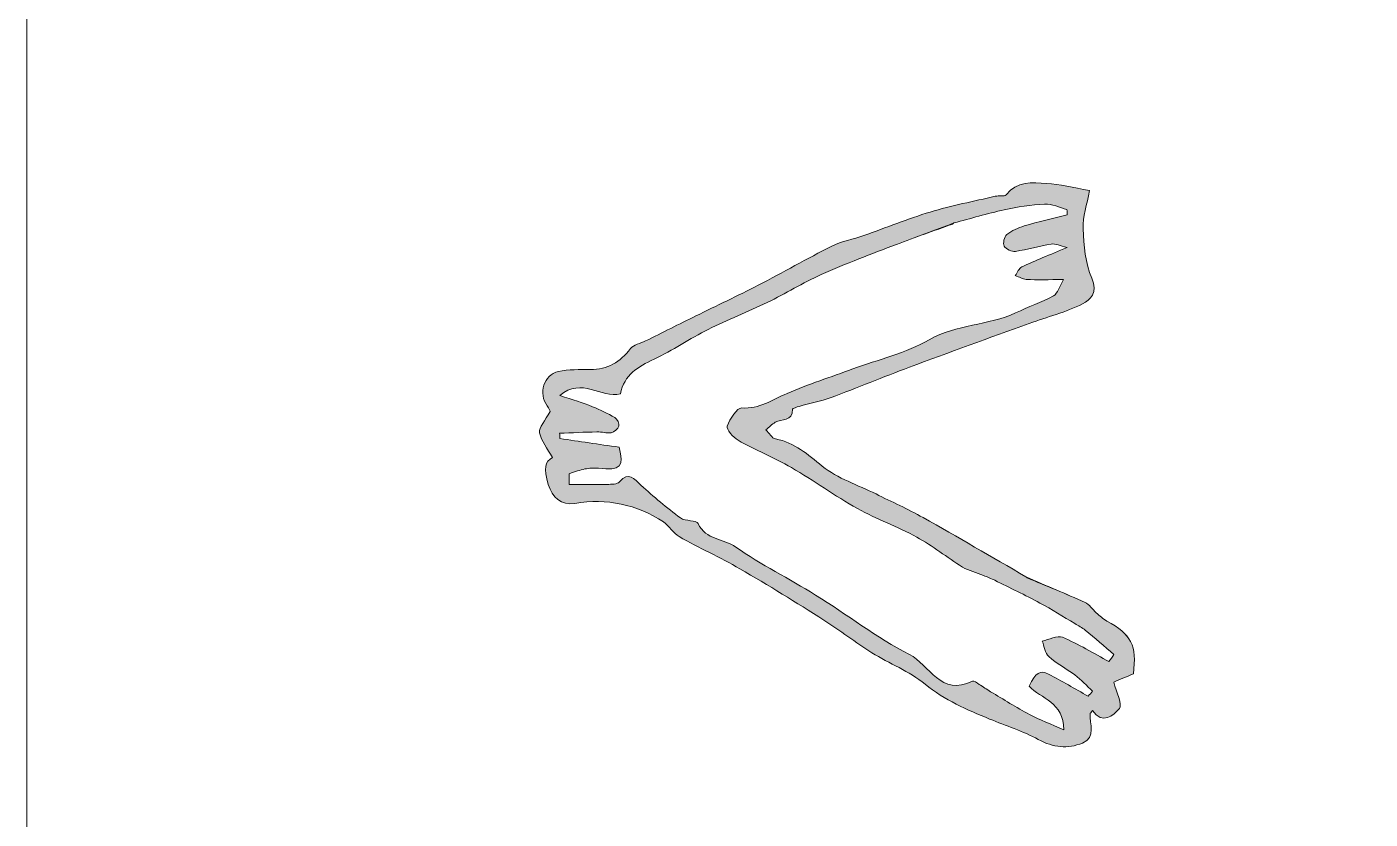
# Model space of a CAD drawing. Header units: inches. Extents: x 2.8 to 15.2, y 2.3 to 21.7.
# Drawn here: x 2.778 to 6.453, y 6.005 to 8.173 of the extents above; entities that cross this region are included whole.
import ezdxf

# ---------------------------------------------------------------- set-up
doc = ezdxf.new("R2010")
doc.units = ezdxf.units.IN
doc.header["$MEASUREMENT"] = 0
doc.layers.add('Layer 1', color=7, linetype='Continuous')

# ---------------------------------------------------------------- blocks, each defined once
blk = doc.blocks.new('block 2')
at = {"layer": 'Layer 1', "lineweight": 0}
blk.add_open_spline([(2.7778, 21.7431), (6.9259, 21.7431), (11.0741, 21.7431), (15.2222, 21.7431), (15.2222, 15.2477), (15.2222, 8.7523), (15.2222, 2.2569), (11.0741, 2.2569), (6.9259, 2.2569), (2.7778, 2.2569), (2.7778, 8.7523), (2.7778, 15.2477), (2.7778, 21.7431)], degree=3, knots=[0, 0, 0, 0, 1, 1, 1, 2, 2, 2, 3, 3, 3, 4, 4, 4, 4], dxfattribs=at)
blk = doc.blocks.new('block 25')
at = {"layer": 'Layer 1', "lineweight": 0}
blk.add_open_spline([(4.2162, 6.994), (4.1952, 6.9825), (4.1905, 6.9652), (4.2044, 6.9209), (4.2157, 6.8851), (4.2392, 6.8629), (4.2774, 6.8689), (4.3652, 6.8829), (4.4458, 6.8665), (4.5197, 6.818), (4.5358, 6.8074), (4.546, 6.7873), (4.5625, 6.7779), (4.6172, 6.7471), (4.6746, 6.7212), (4.7288, 6.6897), (4.8064, 6.6447), (4.8827, 6.5974), (4.9584, 6.5495), (5.0031, 6.5212), (5.0447, 6.4882), (5.0895, 6.4602), (5.1374, 6.4303), (5.1921, 6.4096), (5.2352, 6.3743), (5.2889, 6.3303), (5.3498, 6.3045), (5.4119, 6.2786), (5.4563, 6.26), (5.5032, 6.246), (5.5451, 6.2229), (5.5857, 6.2005), (5.6255, 6.196), (5.6658, 6.2131), (5.7034, 6.229), (5.685, 6.2653), (5.687, 6.2937), (5.6871, 6.2949), (5.6887, 6.296), (5.6937, 6.3022), (5.7201, 6.2617), (5.7507, 6.2886), (5.767, 6.3075), (5.7762, 6.3182), (5.7582, 6.3523), (5.7515, 6.3796), (5.7661, 6.3858), (5.7857, 6.3942), (5.8053, 6.4024), (5.8151, 6.4807), (5.7996, 6.5108), (5.7324, 6.5467), (5.7218, 6.5524), (5.7129, 6.5614), (5.7037, 6.5696), (5.6932, 6.5789), (5.685, 6.5925), (5.6729, 6.5979), (5.6206, 6.6215), (5.5673, 6.6428), (5.5144, 6.665), (5.5131, 6.6655), (5.5125, 6.6674), (5.5113, 6.6681), (5.4176, 6.7222), (5.3244, 6.7769), (5.2301, 6.8299), (5.1882, 6.8534), (5.1442, 6.8731), (5.1011, 6.8945), (5.0515, 6.9192), (4.9963, 6.9368), (4.9541, 6.9707), (4.9141, 7.0027), (4.8785, 7.0355), (4.8262, 7.0451), (4.8162, 7.0469), (4.8086, 7.0614), (4.7999, 7.0701), (4.8083, 7.0771), (4.8159, 7.0856), (4.8254, 7.0907), (4.8429, 7.1003), (4.8725, 7.0926), (4.8727, 7.1263), (4.8727, 7.129), (4.8844, 7.1323), (4.891, 7.1342), (4.92, 7.1424), (4.9499, 7.1481), (4.978, 7.1585), (5.0499, 7.1851), (5.1206, 7.2147), (5.1924, 7.2415), (5.3015, 7.2821), (5.4111, 7.3216), (5.5205, 7.3612), (5.5692, 7.3789), (5.6202, 7.3918), (5.6661, 7.4149), (5.6866, 7.4252), (5.7091, 7.4454), (5.6917, 7.4849), (5.6736, 7.5258), (5.6698, 7.5746), (5.6678, 7.6204), (5.6663, 7.6531), (5.6781, 7.6864), (5.685, 7.725), (5.6394, 7.7328), (5.6037, 7.742), (5.5676, 7.7444), (5.5282, 7.747), (5.4868, 7.7511), (5.4569, 7.7133), (5.4525, 7.7077), (5.4371, 7.7116), (5.4272, 7.7092), (5.3678, 7.6954), (5.3078, 7.6835), (5.2495, 7.666), (5.188, 7.6475), (5.1284, 7.6231), (5.0677, 7.6018), (5.0387, 7.5916), (5.0075, 7.586), (4.9802, 7.5724), (4.9122, 7.5386), (4.8463, 7.5006), (4.7788, 7.4658), (4.7225, 7.4367), (4.665, 7.4098), (4.6081, 7.3817), (4.5622, 7.3591), (4.5164, 7.336), (4.4706, 7.3133), (4.4565, 7.3064), (4.4375, 7.3035), (4.429, 7.2924), (4.4007, 7.2556), (4.3668, 7.2346), (4.3195, 7.235), (4.2903, 7.2352), (4.2603, 7.2355), (4.232, 7.2297), (4.1919, 7.2214), (4.1765, 7.1684), (4.2015, 7.1359), (4.2074, 7.1282), (4.2105, 7.1184), (4.2095, 7.1204), (4.1961, 7.095), (4.1781, 7.0768), (4.1806, 7.0622), (4.1846, 7.0393), (4.2024, 7.0188), (4.2162, 6.994)], degree=3, knots=[0, 0, 0, 0, 1, 1, 1, 2, 2, 2, 3, 3, 3, 4, 4, 4, 5, 5, 5, 6, 6, 6, 7, 7, 7, 8, 8, 8, 9, 9, 9, 10, 10, 10, 11, 11, 11, 12, 12, 12, 13, 13, 13, 14, 14, 14, 15, 15, 15, 16, 16, 16, 17, 17, 17, 18, 18, 18, 19, 19, 19, 20, 20, 20, 21, 21, 21, 22, 22, 22, 23, 23, 23, 24, 24, 24, 25, 25, 25, 26, 26, 26, 27, 27, 27, 28, 28, 28, 29, 29, 29, 30, 30, 30, 31, 31, 31, 32, 32, 32, 33, 33, 33, 34, 34, 34, 35, 35, 35, 36, 36, 36, 37, 37, 37, 38, 38, 38, 39, 39, 39, 40, 40, 40, 41, 41, 41, 42, 42, 42, 43, 43, 43, 44, 44, 44, 45, 45, 45, 46, 46, 46, 47, 47, 47, 48, 48, 48, 49, 49, 49, 50, 50, 50, 51, 51, 51, 52, 52, 52, 52], dxfattribs=at)
blk = doc.blocks.new('block 102')
at = {"layer": 'Layer 1', "lineweight": 0}
blk.add_open_spline([(4.2162, 6.994), (4.2024, 7.0188), (4.1846, 7.0393), (4.1806, 7.0622), (4.1781, 7.0768), (4.1961, 7.095), (4.2095, 7.1204), (4.2105, 7.1184), (4.2074, 7.1282), (4.2015, 7.1359), (4.1765, 7.1684), (4.1919, 7.2214), (4.232, 7.2297), (4.2603, 7.2355), (4.2903, 7.2352), (4.3195, 7.235), (4.3668, 7.2346), (4.4007, 7.2556), (4.429, 7.2924), (4.4375, 7.3035), (4.4565, 7.3064), (4.4706, 7.3133), (4.5164, 7.336), (4.5622, 7.3591), (4.6081, 7.3817), (4.665, 7.4098), (4.7225, 7.4367), (4.7788, 7.4658), (4.8463, 7.5006), (4.9122, 7.5386), (4.9802, 7.5724), (5.0075, 7.586), (5.0387, 7.5916), (5.0677, 7.6018), (5.1284, 7.6231), (5.188, 7.6475), (5.2495, 7.666), (5.3078, 7.6835), (5.3678, 7.6954), (5.4272, 7.7092), (5.4371, 7.7116), (5.4525, 7.7077), (5.4569, 7.7133), (5.4868, 7.7511), (5.5282, 7.747), (5.5676, 7.7444), (5.6037, 7.742), (5.6394, 7.7328), (5.685, 7.725), (5.6781, 7.6864), (5.6663, 7.6531), (5.6678, 7.6204), (5.6698, 7.5746), (5.6736, 7.5258), (5.6917, 7.4849), (5.7091, 7.4454), (5.6866, 7.4252), (5.6661, 7.4149), (5.6202, 7.3918), (5.5692, 7.3789), (5.5205, 7.3612), (5.4111, 7.3216), (5.3015, 7.2821), (5.1924, 7.2415), (5.1206, 7.2147), (5.0499, 7.1851), (4.978, 7.1585), (4.9499, 7.1481), (4.92, 7.1424), (4.891, 7.1342), (4.8844, 7.1323), (4.8727, 7.129), (4.8727, 7.1263), (4.8725, 7.0926), (4.8429, 7.1003), (4.8254, 7.0907), (4.8159, 7.0856), (4.8083, 7.0771), (4.7999, 7.0701), (4.8086, 7.0614), (4.8162, 7.0469), (4.8262, 7.0451), (4.8785, 7.0355), (4.9141, 7.0027), (4.9541, 6.9707), (4.9963, 6.9368), (5.0515, 6.9192), (5.1011, 6.8945), (5.1442, 6.8731), (5.1882, 6.8534), (5.2301, 6.8299), (5.3244, 6.7769), (5.4176, 6.7222), (5.5113, 6.6681), (5.5125, 6.6674), (5.5131, 6.6655), (5.5144, 6.665), (5.5673, 6.6428), (5.6206, 6.6215), (5.6729, 6.5979), (5.685, 6.5925), (5.6932, 6.5789), (5.7037, 6.5696), (5.7129, 6.5614), (5.7218, 6.5524), (5.7324, 6.5467), (5.7996, 6.5108), (5.8151, 6.4807), (5.8053, 6.4025), (5.7857, 6.3942), (5.7661, 6.3858), (5.7515, 6.3796), (5.7582, 6.3523), (5.7762, 6.3182), (5.767, 6.3075), (5.7507, 6.2886), (5.7201, 6.2617), (5.6937, 6.3022), (5.6887, 6.296), (5.6871, 6.2949), (5.687, 6.2937), (5.685, 6.2653), (5.7034, 6.229), (5.6658, 6.2131), (5.6255, 6.196), (5.5857, 6.2005), (5.5451, 6.2229), (5.5032, 6.246), (5.4563, 6.26), (5.4119, 6.2786), (5.3498, 6.3045), (5.2889, 6.3303), (5.2352, 6.3743), (5.1921, 6.4096), (5.1374, 6.4303), (5.0895, 6.4602), (5.0447, 6.4882), (5.0031, 6.5212), (4.9584, 6.5495), (4.8827, 6.5974), (4.8064, 6.6447), (4.7288, 6.6897), (4.6746, 6.7212), (4.6172, 6.7471), (4.5625, 6.7779), (4.546, 6.7873), (4.5358, 6.8074), (4.5197, 6.818), (4.4458, 6.8665), (4.3652, 6.8829), (4.2774, 6.8689), (4.2392, 6.8629), (4.2157, 6.8851), (4.2044, 6.9209), (4.1905, 6.9652), (4.1952, 6.9825), (4.2162, 6.994)], degree=3, knots=[0, 0, 0, 0, 1, 1, 1, 2, 2, 2, 3, 3, 3, 4, 4, 4, 5, 5, 5, 6, 6, 6, 7, 7, 7, 8, 8, 8, 9, 9, 9, 10, 10, 10, 11, 11, 11, 12, 12, 12, 13, 13, 13, 14, 14, 14, 15, 15, 15, 16, 16, 16, 17, 17, 17, 18, 18, 18, 19, 19, 19, 20, 20, 20, 21, 21, 21, 22, 22, 22, 23, 23, 23, 24, 24, 24, 25, 25, 25, 26, 26, 26, 27, 27, 27, 28, 28, 28, 29, 29, 29, 30, 30, 30, 31, 31, 31, 32, 32, 32, 33, 33, 33, 34, 34, 34, 35, 35, 35, 36, 36, 36, 37, 37, 37, 38, 38, 38, 39, 39, 39, 40, 40, 40, 41, 41, 41, 42, 42, 42, 43, 43, 43, 44, 44, 44, 45, 45, 45, 46, 46, 46, 47, 47, 47, 48, 48, 48, 49, 49, 49, 50, 50, 50, 51, 51, 51, 52, 52, 52, 52], dxfattribs=at)
blk = doc.blocks.new('block 103')
at = {"layer": 'Layer 1', "lineweight": 0}
blk.add_open_spline([(5.6812, 6.3412), (5.6853, 6.3458), (5.6895, 6.3504), (5.6936, 6.355), (5.6775, 6.3699), (5.6625, 6.3861), (5.6451, 6.3994), (5.6219, 6.417), (5.595, 6.4303), (5.5734, 6.4496), (5.5632, 6.4587), (5.5615, 6.4774), (5.556, 6.4918), (5.5746, 6.4958), (5.5967, 6.5083), (5.6112, 6.5023), (5.6552, 6.4839), (5.6962, 6.4585), (5.7384, 6.4358), (5.7429, 6.4423), (5.7474, 6.4489), (5.7519, 6.4555), (5.7258, 6.4776), (5.6999, 6.5), (5.6734, 6.5217), (5.6648, 6.5288), (5.6548, 6.5341), (5.6452, 6.5399), (5.6135, 6.5588), (5.5822, 6.5786), (5.5496, 6.5961), (5.509, 6.6179), (5.4673, 6.6378), (5.4259, 6.6583), (5.416, 6.6632), (5.4057, 6.6675), (5.3953, 6.6716), (5.3761, 6.6793), (5.3552, 6.6841), (5.3378, 6.6947), (5.2952, 6.7208), (5.2559, 6.7526), (5.2123, 6.7765), (5.1598, 6.8053), (5.1026, 6.8254), (5.0504, 6.8546), (4.9885, 6.8892), (4.9308, 6.9313), (4.8694, 6.9668), (4.8221, 6.9941), (4.7711, 7.0148), (4.7235, 7.0416), (4.7099, 7.0492), (4.6912, 7.0713), (4.6942, 7.0803), (4.7008, 7.0999), (4.7208, 7.1307), (4.7336, 7.1299), (4.782, 7.1267), (4.8173, 7.152), (4.8576, 7.1695), (4.9162, 7.1949), (4.9773, 7.2145), (5.0374, 7.2366), (5.1076, 7.2625), (5.1828, 7.2797), (5.2467, 7.3165), (5.3216, 7.3597), (5.4077, 7.3552), (5.4829, 7.3901), (5.5175, 7.4061), (5.5536, 7.419), (5.587, 7.4371), (5.5979, 7.443), (5.6023, 7.4609), (5.6143, 7.4811), (5.573, 7.4811), (5.5425, 7.4802), (5.512, 7.4816), (5.5019, 7.4821), (5.492, 7.4886), (5.4821, 7.4923), (5.4879, 7.5003), (5.4919, 7.512), (5.4997, 7.5157), (5.537, 7.5332), (5.5752, 7.5484), (5.6236, 7.569), (5.6044, 7.5735), (5.5918, 7.5801), (5.5805, 7.5783), (5.5475, 7.5732), (5.5154, 7.563), (5.4824, 7.5584), (5.4725, 7.557), (5.4564, 7.5645), (5.4516, 7.5729), (5.4475, 7.58), (5.452, 7.5984), (5.459, 7.6041), (5.4725, 7.6151), (5.4897, 7.6228), (5.5066, 7.6278), (5.5455, 7.6393), (5.5851, 7.6482), (5.6244, 7.6582), (5.624, 7.6631), (5.6237, 7.668), (5.6234, 7.6729), (5.603, 7.6781), (5.5824, 7.6885), (5.5623, 7.6876), (5.5253, 7.686), (5.4881, 7.6798), (5.4518, 7.6719), (5.4055, 7.6619), (5.3599, 7.6483), (5.3141, 7.6361), (5.3129, 7.6357), (5.3122, 7.6336), (5.3109, 7.6331), (5.2598, 7.6146), (5.2082, 7.5971), (5.1574, 7.5776), (5.0883, 7.551), (5.0188, 7.5249), (4.9512, 7.4948), (4.9006, 7.4723), (4.8533, 7.4428), (4.8035, 7.4186), (4.7503, 7.3929), (4.6949, 7.3716), (4.6421, 7.345), (4.5917, 7.3197), (4.5448, 7.2872), (4.4938, 7.2634), (4.4498, 7.243), (4.4118, 7.2207), (4.402, 7.1685), (4.3489, 7.1554), (4.2956, 7.2156), (4.2361, 7.1637), (4.2711, 7.152), (4.2988, 7.1438), (4.3256, 7.1333), (4.3465, 7.1251), (4.367, 7.1151), (4.3861, 7.1035), (4.3928, 7.0994), (4.3996, 7.0865), (4.3978, 7.0799), (4.3957, 7.0724), (4.3849, 7.0637), (4.3767, 7.0622), (4.3642, 7.06), (4.3506, 7.0647), (4.3376, 7.0644), (4.3035, 7.0637), (4.2695, 7.0619), (4.2355, 7.0605), (4.2356, 7.0557), (4.2358, 7.0509), (4.2359, 7.0461), (4.2889, 7.0384), (4.3419, 7.0306), (4.3981, 7.0225), (4.4127, 6.97), (4.4023, 6.9579), (4.3414, 6.965), (4.3292, 6.9664), (4.3163, 6.9652), (4.3042, 6.9629), (4.2913, 6.9605), (4.279, 6.9554), (4.2612, 6.9499), (4.2612, 6.947), (4.2612, 6.9351), (4.2612, 6.9205), (4.2981, 6.9205), (4.3319, 6.9199), (4.3657, 6.9208), (4.3771, 6.921), (4.393, 6.9208), (4.399, 6.9277), (4.4254, 6.9578), (4.439, 6.9359), (4.458, 6.9185), (4.4926, 6.8869), (4.5286, 6.8567), (4.5663, 6.8289), (4.5794, 6.8193), (4.6093, 6.8236), (4.6142, 6.8134), (4.6353, 6.7686), (4.684, 6.7723), (4.7171, 6.7493), (4.7866, 6.7008), (4.8635, 6.663), (4.9357, 6.6181), (5.0217, 6.5646), (5.1026, 6.5015), (5.1923, 6.4554), (5.2467, 6.4274), (5.2792, 6.339), (5.3646, 6.3824), (5.3684, 6.3843), (5.3772, 6.3772), (5.3833, 6.3735), (5.3939, 6.3671), (5.4039, 6.3598), (5.4145, 6.3535), (5.4499, 6.3324), (5.4848, 6.3104), (5.5212, 6.2912), (5.5497, 6.2761), (5.5802, 6.2646), (5.6148, 6.2492), (5.6149, 6.325), (5.5523, 6.3343), (5.5196, 6.3684), (5.5382, 6.4059), (5.5496, 6.4138), (5.573, 6.4016), (5.6097, 6.3827), (5.6452, 6.3615), (5.6812, 6.3412)], degree=3, knots=[0, 0, 0, 0, 1, 1, 1, 2, 2, 2, 3, 3, 3, 4, 4, 4, 5, 5, 5, 6, 6, 6, 7, 7, 7, 8, 8, 8, 9, 9, 9, 10, 10, 10, 11, 11, 11, 12, 12, 12, 13, 13, 13, 14, 14, 14, 15, 15, 15, 16, 16, 16, 17, 17, 17, 18, 18, 18, 19, 19, 19, 20, 20, 20, 21, 21, 21, 22, 22, 22, 23, 23, 23, 24, 24, 24, 25, 25, 25, 26, 26, 26, 27, 27, 27, 28, 28, 28, 29, 29, 29, 30, 30, 30, 31, 31, 31, 32, 32, 32, 33, 33, 33, 34, 34, 34, 35, 35, 35, 36, 36, 36, 37, 37, 37, 38, 38, 38, 39, 39, 39, 40, 40, 40, 41, 41, 41, 42, 42, 42, 43, 43, 43, 44, 44, 44, 45, 45, 45, 46, 46, 46, 47, 47, 47, 48, 48, 48, 49, 49, 49, 50, 50, 50, 51, 51, 51, 52, 52, 52, 53, 53, 53, 54, 54, 54, 55, 55, 55, 56, 56, 56, 57, 57, 57, 58, 58, 58, 59, 59, 59, 60, 60, 60, 61, 61, 61, 62, 62, 62, 63, 63, 63, 64, 64, 64, 65, 65, 65, 66, 66, 66, 67, 67, 67, 68, 68, 68, 69, 69, 69, 70, 70, 70, 71, 71, 71, 72, 72, 72, 73, 73, 73, 74, 74, 74, 75, 75, 75, 75], dxfattribs=at)
blk = doc.blocks.new('block 104')
at = {"layer": 'Layer 1', "true_color": 0xffffff}
h = blk.add_hatch(color=7, dxfattribs=at)
h.dxf.hatch_style = 2
edge = h.paths.add_edge_path()
edge.add_spline(control_points=[(4.2162, 6.994), (4.2024, 7.0188), (4.1846, 7.0393), (4.1806, 7.0622), (4.1781, 7.0768), (4.1961, 7.095), (4.2095, 7.1204), (4.2105, 7.1184), (4.2074, 7.1282), (4.2015, 7.1359), (4.1765, 7.1684), (4.1919, 7.2214), (4.232, 7.2297), (4.2603, 7.2355), (4.2903, 7.2352), (4.3195, 7.235), (4.3668, 7.2346), (4.4007, 7.2556), (4.429, 7.2924), (4.4375, 7.3035), (4.4565, 7.3064), (4.4706, 7.3133), (4.5164, 7.336), (4.5622, 7.3591), (4.6081, 7.3817), (4.665, 7.4098), (4.7225, 7.4367), (4.7788, 7.4658), (4.8463, 7.5006), (4.9122, 7.5386), (4.9802, 7.5724), (5.0075, 7.586), (5.0387, 7.5916), (5.0677, 7.6018), (5.1284, 7.6231), (5.188, 7.6475), (5.2495, 7.666), (5.3078, 7.6835), (5.3678, 7.6954), (5.4272, 7.7092), (5.4371, 7.7116), (5.4525, 7.7077), (5.4569, 7.7133), (5.4868, 7.7511), (5.5282, 7.747), (5.5676, 7.7444), (5.6037, 7.742), (5.6394, 7.7328), (5.685, 7.725), (5.6781, 7.6864), (5.6663, 7.6531), (5.6678, 7.6204), (5.6698, 7.5746), (5.6736, 7.5258), (5.6917, 7.4849), (5.7091, 7.4454), (5.6866, 7.4252), (5.6661, 7.4149), (5.6202, 7.3918), (5.5692, 7.3789), (5.5205, 7.3612), (5.4111, 7.3216), (5.3015, 7.2821), (5.1924, 7.2415), (5.1206, 7.2147), (5.0499, 7.1851), (4.978, 7.1585), (4.9499, 7.1481), (4.92, 7.1424), (4.891, 7.1342), (4.8844, 7.1323), (4.8727, 7.129), (4.8727, 7.1263), (4.8725, 7.0926), (4.8429, 7.1003), (4.8254, 7.0907), (4.8159, 7.0856), (4.8083, 7.0771), (4.7999, 7.0701), (4.8086, 7.0614), (4.8162, 7.0469), (4.8262, 7.0451), (4.8785, 7.0355), (4.9141, 7.0027), (4.9541, 6.9707), (4.9963, 6.9368), (5.0515, 6.9192), (5.1011, 6.8945), (5.1442, 6.8731), (5.1882, 6.8534), (5.2301, 6.8299), (5.3244, 6.7769), (5.4176, 6.7222), (5.5113, 6.6681), (5.5673, 6.6428), (5.6206, 6.6215), (5.6729, 6.5979), (5.685, 6.5925), (5.6932, 6.5789), (5.7037, 6.5696), (5.7129, 6.5614), (5.7218, 6.5524), (5.7324, 6.5467), (5.7996, 6.5108), (5.8151, 6.4807), (5.8053, 6.4025), (5.7857, 6.3942), (5.7661, 6.3858), (5.7515, 6.3796), (5.7582, 6.3523), (5.7762, 6.3182), (5.767, 6.3075), (5.7507, 6.2886), (5.7201, 6.2617), (5.6937, 6.3022), (5.6887, 6.296), (5.6871, 6.2949), (5.687, 6.2937), (5.685, 6.2653), (5.7034, 6.229), (5.6658, 6.2131), (5.6255, 6.196), (5.5857, 6.2005), (5.5451, 6.2229), (5.5032, 6.246), (5.4563, 6.26), (5.4119, 6.2786), (5.3498, 6.3045), (5.2889, 6.3303), (5.2352, 6.3743), (5.1921, 6.4096), (5.1374, 6.4303), (5.0895, 6.4602), (5.0447, 6.4882), (5.0031, 6.5212), (4.9584, 6.5495), (4.8827, 6.5974), (4.8064, 6.6447), (4.7288, 6.6897), (4.6746, 6.7212), (4.6172, 6.7471), (4.5625, 6.7779), (4.546, 6.7873), (4.5358, 6.8074), (4.5197, 6.818), (4.4458, 6.8665), (4.3652, 6.8829), (4.2774, 6.8689), (4.2392, 6.8629), (4.2157, 6.8851), (4.2044, 6.9209), (4.1905, 6.9652), (4.1952, 6.9825), (4.2162, 6.994)], knot_values=[0, 0, 0, 0, 1, 1, 1, 2, 2, 2, 3, 3, 3, 4, 4, 4, 5, 5, 5, 6, 6, 6, 7, 7, 7, 8, 8, 8, 9, 9, 9, 10, 10, 10, 11, 11, 11, 12, 12, 12, 13, 13, 13, 14, 14, 14, 15, 15, 15, 16, 16, 16, 17, 17, 17, 18, 18, 18, 19, 19, 19, 20, 20, 20, 21, 21, 21, 22, 22, 22, 23, 23, 23, 24, 24, 24, 25, 25, 25, 26, 26, 26, 27, 27, 27, 28, 28, 28, 29, 29, 29, 30, 30, 30, 31, 31, 31, 32, 32, 32, 33, 33, 33, 34, 34, 34, 35, 35, 35, 36, 36, 36, 37, 37, 37, 38, 38, 38, 39, 39, 39, 40, 40, 40, 41, 41, 41, 42, 42, 42, 43, 43, 43, 44, 44, 44, 45, 45, 45, 46, 46, 46, 47, 47, 47, 48, 48, 48, 49, 49, 49, 50, 50, 50, 51, 51, 51, 51], degree=3, periodic=1)
edge = h.paths.add_edge_path()
edge.add_spline(control_points=[(5.6812, 6.3412), (5.6853, 6.3458), (5.6895, 6.3504), (5.6936, 6.355), (5.6775, 6.3699), (5.6625, 6.3861), (5.6451, 6.3994), (5.6219, 6.417), (5.595, 6.4303), (5.5734, 6.4496), (5.5632, 6.4587), (5.5615, 6.4774), (5.556, 6.4918), (5.5746, 6.4958), (5.5967, 6.5083), (5.6112, 6.5023), (5.6552, 6.4839), (5.6962, 6.4585), (5.7384, 6.4358), (5.7429, 6.4423), (5.7474, 6.4489), (5.7519, 6.4555), (5.7258, 6.4776), (5.6999, 6.5), (5.6734, 6.5217), (5.6648, 6.5288), (5.6548, 6.5341), (5.6452, 6.5399), (5.6135, 6.5588), (5.5822, 6.5786), (5.5496, 6.5961), (5.509, 6.6179), (5.4673, 6.6378), (5.4259, 6.6583), (5.416, 6.6632), (5.4057, 6.6675), (5.3953, 6.6716), (5.3761, 6.6793), (5.3552, 6.6841), (5.3378, 6.6947), (5.2952, 6.7208), (5.2559, 6.7526), (5.2123, 6.7765), (5.1598, 6.8053), (5.1026, 6.8254), (5.0504, 6.8546), (4.9885, 6.8892), (4.9308, 6.9313), (4.8694, 6.9668), (4.8221, 6.9941), (4.7711, 7.0148), (4.7235, 7.0416), (4.7099, 7.0492), (4.6912, 7.0713), (4.6942, 7.0803), (4.7008, 7.0999), (4.7208, 7.1307), (4.7336, 7.1299), (4.782, 7.1267), (4.8173, 7.152), (4.8576, 7.1695), (4.9162, 7.1949), (4.9773, 7.2145), (5.0374, 7.2366), (5.1076, 7.2625), (5.1828, 7.2797), (5.2467, 7.3165), (5.3216, 7.3597), (5.4077, 7.3552), (5.4829, 7.3901), (5.5175, 7.4061), (5.5536, 7.419), (5.587, 7.4371), (5.5979, 7.443), (5.6023, 7.4609), (5.6143, 7.4811), (5.573, 7.4811), (5.5425, 7.4802), (5.512, 7.4816), (5.5019, 7.4821), (5.492, 7.4886), (5.4821, 7.4923), (5.4879, 7.5003), (5.4919, 7.512), (5.4997, 7.5157), (5.537, 7.5332), (5.5752, 7.5484), (5.6236, 7.569), (5.6044, 7.5735), (5.5918, 7.5801), (5.5805, 7.5783), (5.5475, 7.5732), (5.5154, 7.563), (5.4824, 7.5584), (5.4725, 7.557), (5.4564, 7.5645), (5.4516, 7.5729), (5.4475, 7.58), (5.452, 7.5984), (5.459, 7.6041), (5.4725, 7.6151), (5.4897, 7.6228), (5.5066, 7.6278), (5.5455, 7.6393), (5.5851, 7.6482), (5.6244, 7.6582), (5.624, 7.6631), (5.6237, 7.668), (5.6234, 7.6729), (5.603, 7.6781), (5.5824, 7.6885), (5.5623, 7.6876), (5.5253, 7.686), (5.4881, 7.6798), (5.4518, 7.6719), (5.4055, 7.6619), (5.3599, 7.6483), (5.3141, 7.6361), (5.2598, 7.6146), (5.2082, 7.5971), (5.1574, 7.5776), (5.0883, 7.551), (5.0188, 7.5249), (4.9512, 7.4948), (4.9006, 7.4723), (4.8533, 7.4428), (4.8035, 7.4186), (4.7503, 7.3929), (4.6949, 7.3716), (4.6421, 7.345), (4.5917, 7.3197), (4.5448, 7.2872), (4.4938, 7.2634), (4.4498, 7.243), (4.4118, 7.2207), (4.402, 7.1685), (4.3489, 7.1554), (4.2956, 7.2156), (4.2361, 7.1637), (4.2711, 7.152), (4.2988, 7.1438), (4.3256, 7.1333), (4.3465, 7.1251), (4.367, 7.1151), (4.3861, 7.1035), (4.3928, 7.0994), (4.3996, 7.0865), (4.3978, 7.0799), (4.3957, 7.0724), (4.3849, 7.0637), (4.3767, 7.0622), (4.3642, 7.06), (4.3506, 7.0647), (4.3376, 7.0644), (4.3035, 7.0637), (4.2695, 7.0619), (4.2355, 7.0605), (4.2356, 7.0557), (4.2358, 7.0509), (4.2359, 7.0461), (4.2889, 7.0384), (4.3419, 7.0306), (4.3981, 7.0225), (4.4127, 6.97), (4.4023, 6.9579), (4.3414, 6.965), (4.3292, 6.9664), (4.3163, 6.9652), (4.3042, 6.9629), (4.2913, 6.9605), (4.279, 6.9554), (4.2612, 6.9499), (4.2612, 6.947), (4.2612, 6.9351), (4.2612, 6.9205), (4.2981, 6.9205), (4.3319, 6.9199), (4.3657, 6.9208), (4.3771, 6.921), (4.393, 6.9208), (4.399, 6.9277), (4.4254, 6.9578), (4.439, 6.9359), (4.458, 6.9185), (4.4926, 6.8869), (4.5286, 6.8567), (4.5663, 6.8289), (4.5794, 6.8193), (4.6093, 6.8236), (4.6142, 6.8134), (4.6353, 6.7686), (4.684, 6.7723), (4.7171, 6.7493), (4.7866, 6.7008), (4.8635, 6.663), (4.9357, 6.6181), (5.0217, 6.5646), (5.1026, 6.5015), (5.1923, 6.4554), (5.2467, 6.4274), (5.2792, 6.339), (5.3646, 6.3824), (5.3684, 6.3843), (5.3772, 6.3772), (5.3833, 6.3735), (5.3939, 6.3671), (5.4039, 6.3598), (5.4145, 6.3535), (5.4499, 6.3324), (5.4848, 6.3104), (5.5212, 6.2912), (5.5497, 6.2761), (5.5802, 6.2646), (5.6148, 6.2492), (5.6149, 6.325), (5.5523, 6.3343), (5.5196, 6.3684), (5.5382, 6.4059), (5.5496, 6.4138), (5.573, 6.4016), (5.6097, 6.3827), (5.6452, 6.3615), (5.6812, 6.3412)], knot_values=[0, 0, 0, 0, 1, 1, 1, 2, 2, 2, 3, 3, 3, 4, 4, 4, 5, 5, 5, 6, 6, 6, 7, 7, 7, 8, 8, 8, 9, 9, 9, 10, 10, 10, 11, 11, 11, 12, 12, 12, 13, 13, 13, 14, 14, 14, 15, 15, 15, 16, 16, 16, 17, 17, 17, 18, 18, 18, 19, 19, 19, 20, 20, 20, 21, 21, 21, 22, 22, 22, 23, 23, 23, 24, 24, 24, 25, 25, 25, 26, 26, 26, 27, 27, 27, 28, 28, 28, 29, 29, 29, 30, 30, 30, 31, 31, 31, 32, 32, 32, 33, 33, 33, 34, 34, 34, 35, 35, 35, 36, 36, 36, 37, 37, 37, 38, 38, 38, 39, 39, 39, 40, 40, 40, 41, 41, 41, 42, 42, 42, 43, 43, 43, 44, 44, 44, 45, 45, 45, 46, 46, 46, 47, 47, 47, 48, 48, 48, 49, 49, 49, 50, 50, 50, 51, 51, 51, 52, 52, 52, 53, 53, 53, 54, 54, 54, 55, 55, 55, 56, 56, 56, 57, 57, 57, 58, 58, 58, 59, 59, 59, 60, 60, 60, 61, 61, 61, 62, 62, 62, 63, 63, 63, 64, 64, 64, 65, 65, 65, 66, 66, 66, 67, 67, 67, 68, 68, 68, 69, 69, 69, 70, 70, 70, 71, 71, 71, 72, 72, 72, 73, 73, 73, 74, 74, 74, 74], degree=3, periodic=1)
at = {"layer": 'Layer 1', "lineweight": 0}
for points, knots in [([(4.2162, 6.994), (4.2024, 7.0188), (4.1846, 7.0393), (4.1806, 7.0622), (4.1781, 7.0768), (4.1961, 7.095), (4.2095, 7.1204), (4.2105, 7.1184), (4.2074, 7.1282), (4.2015, 7.1359), (4.1765, 7.1684), (4.1919, 7.2214), (4.232, 7.2297), (4.2603, 7.2355), (4.2903, 7.2352), (4.3195, 7.235), (4.3668, 7.2346), (4.4007, 7.2556), (4.429, 7.2924), (4.4375, 7.3035), (4.4565, 7.3064), (4.4706, 7.3133), (4.5164, 7.336), (4.5622, 7.3591), (4.6081, 7.3817), (4.665, 7.4098), (4.7225, 7.4367), (4.7788, 7.4658), (4.8463, 7.5006), (4.9122, 7.5386), (4.9802, 7.5724), (5.0075, 7.586), (5.0387, 7.5916), (5.0677, 7.6018), (5.1284, 7.6231), (5.188, 7.6475), (5.2495, 7.666), (5.3078, 7.6835), (5.3678, 7.6954), (5.4272, 7.7092), (5.4371, 7.7116), (5.4525, 7.7077), (5.4569, 7.7133), (5.4868, 7.7511), (5.5282, 7.747), (5.5676, 7.7444), (5.6037, 7.742), (5.6394, 7.7328), (5.685, 7.725), (5.6781, 7.6864), (5.6663, 7.6531), (5.6678, 7.6204), (5.6698, 7.5746), (5.6736, 7.5258), (5.6917, 7.4849), (5.7091, 7.4454), (5.6866, 7.4252), (5.6661, 7.4149), (5.6202, 7.3918), (5.5692, 7.3789), (5.5205, 7.3612), (5.4111, 7.3216), (5.3015, 7.2821), (5.1924, 7.2415), (5.1206, 7.2147), (5.0499, 7.1851), (4.978, 7.1585), (4.9499, 7.1481), (4.92, 7.1424), (4.891, 7.1342), (4.8844, 7.1323), (4.8727, 7.129), (4.8727, 7.1263), (4.8725, 7.0926), (4.8429, 7.1003), (4.8254, 7.0907), (4.8159, 7.0856), (4.8083, 7.0771), (4.7999, 7.0701), (4.8086, 7.0614), (4.8162, 7.0469), (4.8262, 7.0451), (4.8785, 7.0355), (4.9141, 7.0027), (4.9541, 6.9707), (4.9963, 6.9368), (5.0515, 6.9192), (5.1011, 6.8945), (5.1442, 6.8731), (5.1882, 6.8534), (5.2301, 6.8299), (5.3244, 6.7769), (5.4176, 6.7222), (5.5113, 6.6681), (5.5673, 6.6428), (5.6206, 6.6215), (5.6729, 6.5979), (5.685, 6.5925), (5.6932, 6.5789), (5.7037, 6.5696), (5.7129, 6.5614), (5.7218, 6.5524), (5.7324, 6.5467), (5.7996, 6.5108), (5.8151, 6.4807), (5.8053, 6.4025), (5.7857, 6.3942), (5.7661, 6.3858), (5.7515, 6.3796), (5.7582, 6.3523), (5.7762, 6.3182), (5.767, 6.3075), (5.7507, 6.2886), (5.7201, 6.2617), (5.6937, 6.3022), (5.6887, 6.296), (5.6871, 6.2949), (5.687, 6.2937), (5.685, 6.2653), (5.7034, 6.229), (5.6658, 6.2131), (5.6255, 6.196), (5.5857, 6.2005), (5.5451, 6.2229), (5.5032, 6.246), (5.4563, 6.26), (5.4119, 6.2786), (5.3498, 6.3045), (5.2889, 6.3303), (5.2352, 6.3743), (5.1921, 6.4096), (5.1374, 6.4303), (5.0895, 6.4602), (5.0447, 6.4882), (5.0031, 6.5212), (4.9584, 6.5495), (4.8827, 6.5974), (4.8064, 6.6447), (4.7288, 6.6897), (4.6746, 6.7212), (4.6172, 6.7471), (4.5625, 6.7779), (4.546, 6.7873), (4.5358, 6.8074), (4.5197, 6.818), (4.4458, 6.8665), (4.3652, 6.8829), (4.2774, 6.8689), (4.2392, 6.8629), (4.2157, 6.8851), (4.2044, 6.9209), (4.1905, 6.9652), (4.1952, 6.9825), (4.2162, 6.994)], [0, 0, 0, 0, 1, 1, 1, 2, 2, 2, 3, 3, 3, 4, 4, 4, 5, 5, 5, 6, 6, 6, 7, 7, 7, 8, 8, 8, 9, 9, 9, 10, 10, 10, 11, 11, 11, 12, 12, 12, 13, 13, 13, 14, 14, 14, 15, 15, 15, 16, 16, 16, 17, 17, 17, 18, 18, 18, 19, 19, 19, 20, 20, 20, 21, 21, 21, 22, 22, 22, 23, 23, 23, 24, 24, 24, 25, 25, 25, 26, 26, 26, 27, 27, 27, 28, 28, 28, 29, 29, 29, 30, 30, 30, 31, 31, 31, 32, 32, 32, 33, 33, 33, 34, 34, 34, 35, 35, 35, 36, 36, 36, 37, 37, 37, 38, 38, 38, 39, 39, 39, 40, 40, 40, 41, 41, 41, 42, 42, 42, 43, 43, 43, 44, 44, 44, 45, 45, 45, 46, 46, 46, 47, 47, 47, 48, 48, 48, 49, 49, 49, 50, 50, 50, 51, 51, 51, 51]), ([(5.6812, 6.3412), (5.6853, 6.3458), (5.6895, 6.3504), (5.6936, 6.355), (5.6775, 6.3699), (5.6625, 6.3861), (5.6451, 6.3994), (5.6219, 6.417), (5.595, 6.4303), (5.5734, 6.4496), (5.5632, 6.4587), (5.5615, 6.4774), (5.556, 6.4918), (5.5746, 6.4958), (5.5967, 6.5083), (5.6112, 6.5023), (5.6552, 6.4839), (5.6962, 6.4585), (5.7384, 6.4358), (5.7429, 6.4423), (5.7474, 6.4489), (5.7519, 6.4555), (5.7258, 6.4776), (5.6999, 6.5), (5.6734, 6.5217), (5.6648, 6.5288), (5.6548, 6.5341), (5.6452, 6.5399), (5.6135, 6.5588), (5.5822, 6.5786), (5.5496, 6.5961), (5.509, 6.6179), (5.4673, 6.6378), (5.4259, 6.6583), (5.416, 6.6632), (5.4057, 6.6675), (5.3953, 6.6716), (5.3761, 6.6793), (5.3552, 6.6841), (5.3378, 6.6947), (5.2952, 6.7208), (5.2559, 6.7526), (5.2123, 6.7765), (5.1598, 6.8053), (5.1026, 6.8254), (5.0504, 6.8546), (4.9885, 6.8892), (4.9308, 6.9313), (4.8694, 6.9668), (4.8221, 6.9941), (4.7711, 7.0148), (4.7235, 7.0416), (4.7099, 7.0492), (4.6912, 7.0713), (4.6942, 7.0803), (4.7008, 7.0999), (4.7208, 7.1307), (4.7336, 7.1299), (4.782, 7.1267), (4.8173, 7.152), (4.8576, 7.1695), (4.9162, 7.1949), (4.9773, 7.2145), (5.0374, 7.2366), (5.1076, 7.2625), (5.1828, 7.2797), (5.2467, 7.3165), (5.3216, 7.3597), (5.4077, 7.3552), (5.4829, 7.3901), (5.5175, 7.4061), (5.5536, 7.419), (5.587, 7.4371), (5.5979, 7.443), (5.6023, 7.4609), (5.6143, 7.4811), (5.573, 7.4811), (5.5425, 7.4802), (5.512, 7.4816), (5.5019, 7.4821), (5.492, 7.4886), (5.4821, 7.4923), (5.4879, 7.5003), (5.4919, 7.512), (5.4997, 7.5157), (5.537, 7.5332), (5.5752, 7.5484), (5.6236, 7.569), (5.6044, 7.5735), (5.5918, 7.5801), (5.5805, 7.5783), (5.5475, 7.5732), (5.5154, 7.563), (5.4824, 7.5584), (5.4725, 7.557), (5.4564, 7.5645), (5.4516, 7.5729), (5.4475, 7.58), (5.452, 7.5984), (5.459, 7.6041), (5.4725, 7.6151), (5.4897, 7.6228), (5.5066, 7.6278), (5.5455, 7.6393), (5.5851, 7.6482), (5.6244, 7.6582), (5.624, 7.6631), (5.6237, 7.668), (5.6234, 7.6729), (5.603, 7.6781), (5.5824, 7.6885), (5.5623, 7.6876), (5.5253, 7.686), (5.4881, 7.6798), (5.4518, 7.6719), (5.4055, 7.6619), (5.3599, 7.6483), (5.3141, 7.6361), (5.2598, 7.6146), (5.2082, 7.5971), (5.1574, 7.5776), (5.0883, 7.551), (5.0188, 7.5249), (4.9512, 7.4948), (4.9006, 7.4723), (4.8533, 7.4428), (4.8035, 7.4186), (4.7503, 7.3929), (4.6949, 7.3716), (4.6421, 7.345), (4.5917, 7.3197), (4.5448, 7.2872), (4.4938, 7.2634), (4.4498, 7.243), (4.4118, 7.2207), (4.402, 7.1685), (4.3489, 7.1554), (4.2956, 7.2156), (4.2361, 7.1637), (4.2711, 7.152), (4.2988, 7.1438), (4.3256, 7.1333), (4.3465, 7.1251), (4.367, 7.1151), (4.3861, 7.1035), (4.3928, 7.0994), (4.3996, 7.0865), (4.3978, 7.0799), (4.3957, 7.0724), (4.3849, 7.0637), (4.3767, 7.0622), (4.3642, 7.06), (4.3506, 7.0647), (4.3376, 7.0644), (4.3035, 7.0637), (4.2695, 7.0619), (4.2355, 7.0605), (4.2356, 7.0557), (4.2358, 7.0509), (4.2359, 7.0461), (4.2889, 7.0384), (4.3419, 7.0306), (4.3981, 7.0225), (4.4127, 6.97), (4.4023, 6.9579), (4.3414, 6.965), (4.3292, 6.9664), (4.3163, 6.9652), (4.3042, 6.9629), (4.2913, 6.9605), (4.279, 6.9554), (4.2612, 6.9499), (4.2612, 6.947), (4.2612, 6.9351), (4.2612, 6.9205), (4.2981, 6.9205), (4.3319, 6.9199), (4.3657, 6.9208), (4.3771, 6.921), (4.393, 6.9208), (4.399, 6.9277), (4.4254, 6.9578), (4.439, 6.9359), (4.458, 6.9185), (4.4926, 6.8869), (4.5286, 6.8567), (4.5663, 6.8289), (4.5794, 6.8193), (4.6093, 6.8236), (4.6142, 6.8134), (4.6353, 6.7686), (4.684, 6.7723), (4.7171, 6.7493), (4.7866, 6.7008), (4.8635, 6.663), (4.9357, 6.6181), (5.0217, 6.5646), (5.1026, 6.5015), (5.1923, 6.4554), (5.2467, 6.4274), (5.2792, 6.339), (5.3646, 6.3824), (5.3684, 6.3843), (5.3772, 6.3772), (5.3833, 6.3735), (5.3939, 6.3671), (5.4039, 6.3598), (5.4145, 6.3535), (5.4499, 6.3324), (5.4848, 6.3104), (5.5212, 6.2912), (5.5497, 6.2761), (5.5802, 6.2646), (5.6148, 6.2492), (5.6149, 6.325), (5.5523, 6.3343), (5.5196, 6.3684), (5.5382, 6.4059), (5.5496, 6.4138), (5.573, 6.4016), (5.6097, 6.3827), (5.6452, 6.3615), (5.6812, 6.3412)], [0, 0, 0, 0, 1, 1, 1, 2, 2, 2, 3, 3, 3, 4, 4, 4, 5, 5, 5, 6, 6, 6, 7, 7, 7, 8, 8, 8, 9, 9, 9, 10, 10, 10, 11, 11, 11, 12, 12, 12, 13, 13, 13, 14, 14, 14, 15, 15, 15, 16, 16, 16, 17, 17, 17, 18, 18, 18, 19, 19, 19, 20, 20, 20, 21, 21, 21, 22, 22, 22, 23, 23, 23, 24, 24, 24, 25, 25, 25, 26, 26, 26, 27, 27, 27, 28, 28, 28, 29, 29, 29, 30, 30, 30, 31, 31, 31, 32, 32, 32, 33, 33, 33, 34, 34, 34, 35, 35, 35, 36, 36, 36, 37, 37, 37, 38, 38, 38, 39, 39, 39, 40, 40, 40, 41, 41, 41, 42, 42, 42, 43, 43, 43, 44, 44, 44, 45, 45, 45, 46, 46, 46, 47, 47, 47, 48, 48, 48, 49, 49, 49, 50, 50, 50, 51, 51, 51, 52, 52, 52, 53, 53, 53, 54, 54, 54, 55, 55, 55, 56, 56, 56, 57, 57, 57, 58, 58, 58, 59, 59, 59, 60, 60, 60, 61, 61, 61, 62, 62, 62, 63, 63, 63, 64, 64, 64, 65, 65, 65, 66, 66, 66, 67, 67, 67, 68, 68, 68, 69, 69, 69, 70, 70, 70, 71, 71, 71, 72, 72, 72, 73, 73, 73, 74, 74, 74, 74])]:
    blk.add_open_spline(points, degree=3, knots=knots, dxfattribs=at)
blk = doc.blocks.new('block 163')
at = {"layer": 'Layer 1', "lineweight": 0}
blk.add_open_spline([(5.6812, 6.3412), (5.6452, 6.3615), (5.6097, 6.3827), (5.573, 6.4016), (5.5496, 6.4138), (5.5382, 6.4059), (5.5196, 6.3684), (5.5523, 6.3343), (5.6149, 6.325), (5.6148, 6.2492), (5.5802, 6.2646), (5.5497, 6.2761), (5.5212, 6.2912), (5.4848, 6.3104), (5.4499, 6.3324), (5.4145, 6.3535), (5.4039, 6.3598), (5.3939, 6.3671), (5.3833, 6.3735), (5.3772, 6.3772), (5.3684, 6.3843), (5.3646, 6.3824), (5.2792, 6.339), (5.2467, 6.4274), (5.1923, 6.4554), (5.1026, 6.5015), (5.0217, 6.5646), (4.9357, 6.6181), (4.8635, 6.663), (4.7866, 6.7008), (4.7171, 6.7493), (4.684, 6.7723), (4.6353, 6.7686), (4.6142, 6.8134), (4.6093, 6.8236), (4.5794, 6.8193), (4.5663, 6.8289), (4.5286, 6.8567), (4.4926, 6.8869), (4.458, 6.9185), (4.439, 6.9359), (4.4254, 6.9578), (4.399, 6.9277), (4.393, 6.9208), (4.3771, 6.921), (4.3657, 6.9208), (4.3319, 6.9199), (4.2981, 6.9205), (4.2612, 6.9205), (4.2612, 6.9351), (4.2612, 6.947), (4.2612, 6.9499), (4.279, 6.9554), (4.2913, 6.9605), (4.3042, 6.9629), (4.3163, 6.9652), (4.3292, 6.9664), (4.3414, 6.965), (4.4023, 6.9579), (4.4127, 6.97), (4.3981, 7.0225), (4.3419, 7.0306), (4.2889, 7.0384), (4.2359, 7.0461), (4.2358, 7.0509), (4.2356, 7.0557), (4.2355, 7.0605), (4.2695, 7.0619), (4.3035, 7.0637), (4.3376, 7.0644), (4.3506, 7.0647), (4.3642, 7.06), (4.3767, 7.0622), (4.3849, 7.0637), (4.3957, 7.0724), (4.3978, 7.0799), (4.3996, 7.0865), (4.3928, 7.0994), (4.3861, 7.1035), (4.367, 7.1151), (4.3465, 7.1251), (4.3256, 7.1333), (4.2988, 7.1438), (4.2711, 7.152), (4.2361, 7.1637), (4.2956, 7.2156), (4.3489, 7.1554), (4.402, 7.1685), (4.4118, 7.2207), (4.4498, 7.243), (4.4938, 7.2634), (4.5448, 7.2872), (4.5917, 7.3197), (4.6421, 7.345), (4.6949, 7.3716), (4.7503, 7.3929), (4.8035, 7.4186), (4.8533, 7.4428), (4.9006, 7.4723), (4.9512, 7.4948), (5.0188, 7.5249), (5.0883, 7.551), (5.1574, 7.5776), (5.2082, 7.5971), (5.2598, 7.6146), (5.3109, 7.6331), (5.3122, 7.6336), (5.3129, 7.6357), (5.3141, 7.6361), (5.3599, 7.6483), (5.4055, 7.6619), (5.4518, 7.6719), (5.4881, 7.6798), (5.5253, 7.686), (5.5623, 7.6876), (5.5824, 7.6885), (5.603, 7.6781), (5.6234, 7.6729), (5.6237, 7.668), (5.624, 7.6631), (5.6244, 7.6582), (5.5851, 7.6482), (5.5455, 7.6393), (5.5066, 7.6278), (5.4897, 7.6228), (5.4725, 7.6151), (5.459, 7.6041), (5.452, 7.5984), (5.4475, 7.58), (5.4516, 7.5729), (5.4564, 7.5645), (5.4725, 7.557), (5.4824, 7.5584), (5.5154, 7.563), (5.5475, 7.5732), (5.5805, 7.5783), (5.5918, 7.5801), (5.6044, 7.5735), (5.6236, 7.569), (5.5752, 7.5484), (5.537, 7.5332), (5.4997, 7.5157), (5.4919, 7.512), (5.4879, 7.5003), (5.4821, 7.4923), (5.492, 7.4886), (5.5019, 7.4821), (5.512, 7.4816), (5.5425, 7.4802), (5.573, 7.4811), (5.6143, 7.4811), (5.6023, 7.4609), (5.5979, 7.443), (5.587, 7.4371), (5.5536, 7.419), (5.5175, 7.4061), (5.4829, 7.3901), (5.4077, 7.3552), (5.3216, 7.3597), (5.2467, 7.3165), (5.1828, 7.2797), (5.1076, 7.2625), (5.0374, 7.2366), (4.9773, 7.2145), (4.9162, 7.1949), (4.8576, 7.1695), (4.8173, 7.152), (4.782, 7.1267), (4.7336, 7.1299), (4.7208, 7.1307), (4.7008, 7.0999), (4.6942, 7.0803), (4.6912, 7.0713), (4.7099, 7.0492), (4.7235, 7.0416), (4.7711, 7.0148), (4.8221, 6.9941), (4.8694, 6.9668), (4.9308, 6.9313), (4.9885, 6.8892), (5.0504, 6.8546), (5.1026, 6.8254), (5.1598, 6.8053), (5.2123, 6.7765), (5.2559, 6.7526), (5.2952, 6.7208), (5.3378, 6.6947), (5.3552, 6.6841), (5.3761, 6.6793), (5.3953, 6.6716), (5.4057, 6.6675), (5.416, 6.6632), (5.4259, 6.6583), (5.4673, 6.6378), (5.509, 6.6179), (5.5496, 6.5961), (5.5822, 6.5786), (5.6135, 6.5588), (5.6452, 6.5399), (5.6548, 6.5341), (5.6648, 6.5288), (5.6734, 6.5217), (5.6999, 6.5), (5.7258, 6.4776), (5.7519, 6.4555), (5.7474, 6.4489), (5.7429, 6.4423), (5.7384, 6.4358), (5.6962, 6.4585), (5.6552, 6.4839), (5.6112, 6.5023), (5.5967, 6.5083), (5.5746, 6.4958), (5.556, 6.4918), (5.5615, 6.4774), (5.5632, 6.4587), (5.5734, 6.4496), (5.595, 6.4303), (5.6219, 6.417), (5.6451, 6.3994), (5.6625, 6.3861), (5.6775, 6.3699), (5.6936, 6.355), (5.6895, 6.3504), (5.6853, 6.3458), (5.6812, 6.3412)], degree=3, knots=[0, 0, 0, 0, 1, 1, 1, 2, 2, 2, 3, 3, 3, 4, 4, 4, 5, 5, 5, 6, 6, 6, 7, 7, 7, 8, 8, 8, 9, 9, 9, 10, 10, 10, 11, 11, 11, 12, 12, 12, 13, 13, 13, 14, 14, 14, 15, 15, 15, 16, 16, 16, 17, 17, 17, 18, 18, 18, 19, 19, 19, 20, 20, 20, 21, 21, 21, 22, 22, 22, 23, 23, 23, 24, 24, 24, 25, 25, 25, 26, 26, 26, 27, 27, 27, 28, 28, 28, 29, 29, 29, 30, 30, 30, 31, 31, 31, 32, 32, 32, 33, 33, 33, 34, 34, 34, 35, 35, 35, 36, 36, 36, 37, 37, 37, 38, 38, 38, 39, 39, 39, 40, 40, 40, 41, 41, 41, 42, 42, 42, 43, 43, 43, 44, 44, 44, 45, 45, 45, 46, 46, 46, 47, 47, 47, 48, 48, 48, 49, 49, 49, 50, 50, 50, 51, 51, 51, 52, 52, 52, 53, 53, 53, 54, 54, 54, 55, 55, 55, 56, 56, 56, 57, 57, 57, 58, 58, 58, 59, 59, 59, 60, 60, 60, 61, 61, 61, 62, 62, 62, 63, 63, 63, 64, 64, 64, 65, 65, 65, 66, 66, 66, 67, 67, 67, 68, 68, 68, 69, 69, 69, 70, 70, 70, 71, 71, 71, 72, 72, 72, 73, 73, 73, 74, 74, 74, 75, 75, 75, 75], dxfattribs=at)

msp = doc.modelspace()

# ---------------------------------------------------------------- block references
at = {"layer": 'Layer 1'}
for name in ['block 2', 'block 25', 'block 102', 'block 104', 'block 103', 'block 163']:
    msp.add_blockref(name, (0, 0), dxfattribs=at)

doc.saveas('drawing.dxf')
